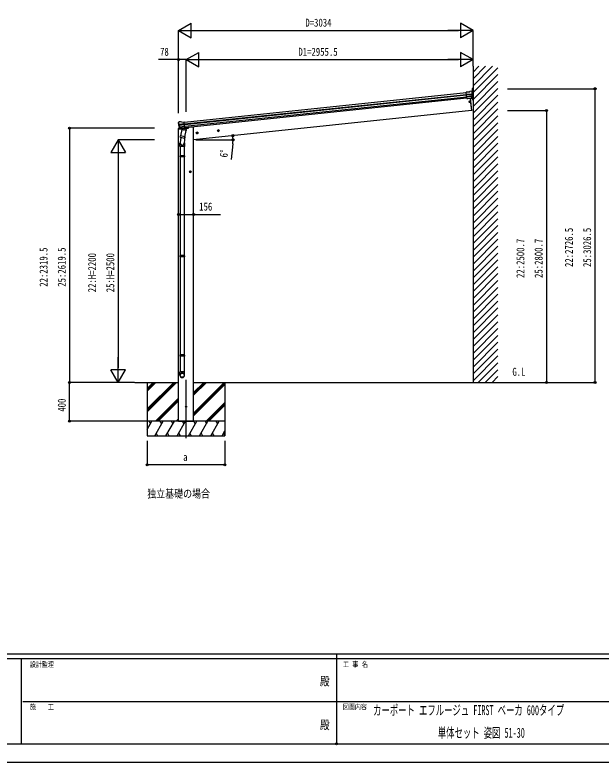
# Model space of a CAD drawing. Units: millimetres, scale not verified. Extents: x -10512 to 10512, y -7425 to 7425.
# Drawn here: x -3325 to 2712, y -7425 to 274 of the extents above; entities that cross this region are included whole.
import ezdxf
from ezdxf.enums import TextEntityAlignment as Align

# ---------------------------------------------------------------- set-up
doc = ezdxf.new("R2010")
doc.units = ezdxf.units.MM
doc.header["$LTSCALE"] = 40
doc.header["$PDMODE"] = 32
doc.header["$PDSIZE"] = 20
for name, color, linetype in [('0-2_USER1', 3, 'Continuous'), ('0-3_YKK_11E', 7, 'Continuous'), ('0-4_YKK_12', 2, 'Continuous'), ('0-5_YKK_13', 4, 'Continuous'), ('0-6_YKK_A1', 4, 'Continuous'), ('0-7_YKK_D', 6, 'Continuous'), ('0-8_YKK_ZWAK', 7, 'Continuous')]:
    doc.layers.add(name, color=color, linetype=linetype)
doc.styles.add('ＭＳ ゴシック', font='')
doc.styles.get('ＭＳ ゴシック').set_extended_font_data('MS Gothic')

msp = doc.modelspace()

# ---------------------------------------------------------------- linework, layer by layer
at = {"layer": '0-3_YKK_11E'}
msp.add_lwpolyline([(1362.73, -584.7), (1376.09, -711.82), (-1484.71, -1012.5)], dxfattribs=at)
at = {"layer": '0-4_YKK_12'}
msp.add_line((-1562.45, -4086.59), (-1562.45, -3486.3), dxfattribs=at)
at = {"layer": '0-5_YKK_13'}
for p, q in [((1350.16, -520.61), (1323.61, -523.17)), ((1329.83, -587.77), (1323.61, -523.17)), ((1325.59, -543.71), (1385.38, -537.96)), ((1383.73, -511.35), (1363.05, -513.34)), ((1363.05, -513.34), (1363.05, -513.34)), ((1376.55, -512.04), (1376.55, -512.04)), ((1380.21, -513.16), (1384.5, -516.69)), ((1383.73, -486.69), (1383.73, -511.35)), ((1384.5, -516.69), (1385.35, -517.4)), ((1386.71, -521.11), (1386.41, -519.26)), ((1385.81, -543.83), (1326.16, -549.57)), ((1384.83, -560.57), (1327.74, -566.07)), ((1383.4, -565.22), (1328.17, -570.54)), ((1373.23, -583.37), (1329.81, -587.55)), ((1329.83, -587.77), (1339.79, -586.82)), ((1339.79, -586.82), (1340.06, -586.88)), ((1340.06, -586.88), (1365.41, -584.44)), ((1365.64, -612.37), (1355.69, -613.41)), ((1363.23, -579.94), (1362.24, -580.04)), ((1365.41, -584.44), (1365.67, -584.32)), ((1366.42, -610.27), (1365.43, -610.38)), ((1366.63, -612.26), (1365.64, -612.37)), ((1365.67, -584.32), (1373.37, -583.58)), ((1374.69, -581.73), (1384.3, -563.51)), ((1375.74, -582.16), (1386.02, -563.99)), ((1382.26, -580.81), (1376.18, -581.4)), ((1382.26, -580.81), (1389.7, -601.24)), ((1355.72, -619.23), (1355.61, -617.98)), ((1367.1, -626.29), (1357.15, -627.33)), ((1357.57, -619.67), (1358.81, -619.56)), ((1368.09, -626.18), (1367.1, -626.29)), ((1368.3, -628.17), (1367.31, -628.28)), ((-1642.74, -839.07), (-1642.82, -837.2)), ((-1641.45, -834.3), (-1642.15, -835.16)), ((-1637.95, -829.98), (-1641.45, -834.3)), ((-1637.95, -829.98), (-1637.95, -829.98)), ((-1634.6, -828.16), (-1634.59, -828.16)), ((-1607.02, -831.29), (-1580.5, -828.51)), ((-1573.72, -893.06), (-1580.5, -828.51)), ((-1642.45, -897.66), (-1643.35, -904.49)), ((-1643.35, -904.49), (-1609.62, -900.95)), ((-1622.94, -893.3), (-1639.79, -895.07)), ((-1578.34, -849.04), (-1638.08, -855.31)), ((-1637.33, -861.15), (-1577.73, -854.89)), ((-1619.82, -896.71), (-1633.52, -880.96)), ((-1633.03, -877.37), (-1576, -871.37)), ((-1618.88, -896.07), (-1631.93, -880.14)), ((-1630.7, -881.64), (-1575.53, -875.84)), ((-1606.38, -906), (-1619.74, -971.65)), ((-1609.52, -896.82), (-1617.21, -897.63)), ((-1617.12, -897.39), (-1573.74, -892.83)), ((-1616.37, -897.63), (-1614.8, -897.47)), ((-1614.8, -897.47), (-1577.26, -893.52)), ((-1613.01, -897.93), (-1613.16, -898.66)), ((-1612.54, -899.79), (-1587.79, -909.54)), ((-1609.25, -896.89), (-1609.52, -896.82)), ((-1583.92, -894.22), (-1609.25, -896.89)), ((-1561.5, -915.13), (-1606.38, -906)), ((-1604.21, -903.08), (-1604.87, -906.31)), ((-1583.4, -894.55), (-1586.32, -908.9)), ((-1583.66, -894.1), (-1583.92, -894.22)), ((-1573.72, -893.06), (-1583.66, -894.1)), ((-1577.26, -893.52), (-1575.7, -893.36)), ((-1574.86, -980.78), (-1561.5, -915.13)), ((-1573.88, -891.48), (-1572.96, -891.66)), ((-1572.96, -891.66), (-1561.75, -908.59)), ((-1569.6, -896.74), (-1540.33, -893.66)), ((-1561.75, -908.59), (-1563.02, -914.82)), ((-1535.47, -886.11), (-1535.9, -889.34)), ((-1219.76, -917.28), (-1239.65, -919.37)), ((-1230.49, -910.86), (-1236.56, -915.28)), ((-1236.56, -915.28), (-1235.77, -922.74)), ((-1235.77, -922.74), (-1228.92, -925.79)), ((-1228.66, -928.27), (-1230.75, -908.38)), ((-1223.63, -913.92), (-1230.49, -910.86)), ((-1617.33, -986.94), (-1622.89, -1042.66)), ((-1622.22, -983.9), (-1619.73, -971.65)), ((-1622.01, -985.3), (-1622.01, -985.3)), ((-1620.67, -986.26), (-1579.71, -994.59)), ((-1574.86, -980.78), (-1619.74, -971.65)), ((-1574.43, -978.64), (-1581.08, -1046.39)), ((-1574.87, -980.78), (-1577.41, -993.25)), ((-1438.55, -940.28), (-1458.44, -942.37)), ((-1449.28, -933.86), (-1455.35, -938.27)), ((-1455.35, -938.27), (-1454.57, -945.74)), ((-1454.57, -945.74), (-1447.71, -948.79)), ((-1447.45, -951.27), (-1449.54, -931.38)), ((-1442.42, -936.91), (-1449.28, -933.86)), ((-1625.04, -1079.82), (-1625.04, -1045.47)), ((-1579.04, -1045.17), (-1579.04, -1079.82)), ((-1579.04, -1079.82), (-1625.04, -1079.82)), ((-1623.04, -1079.82), (-1623.04, -1176.57)), ((-1581.04, -1079.82), (-1581.04, -1176.57)), ((-1625.04, -1178.57), (-1624.04, -1176.57)), ((-1579.04, -1178.57), (-1625.04, -1178.57)), ((-1579.04, -1186.57), (-1625.04, -1186.57)), ((-1580.04, -1176.57), (-1624.04, -1176.57)), ((-1580.04, -1188.57), (-1624.04, -1188.57)), ((-1623.04, -1188.57), (-1623.04, -2205.25)), ((-1581.04, -1188.57), (-1581.04, -2205.25)), ((-1579.04, -1178.57), (-1580.04, -1176.57)), ((-1579.04, -1186.57), (-1580.04, -1188.57)), ((-1579.04, -1178.57), (-1579.04, -1186.57)), ((-1508.7, -1342.05), (-1528.7, -1342.05)), ((-1518.7, -1334.54), (-1525.2, -1338.3)), ((-1525.2, -1338.3), (-1525.2, -1345.8)), ((-1525.2, -1345.8), (-1518.7, -1349.56)), ((-1518.7, -1352.05), (-1518.7, -1332.05)), ((-1512.2, -1338.3), (-1518.7, -1334.54)), ((-1625.04, -2207.25), (-1624.04, -2205.25)), ((-1579.04, -2207.25), (-1625.04, -2207.25)), ((-1579.04, -2215.25), (-1625.04, -2215.25)), ((-1580.04, -2205.25), (-1624.04, -2205.25)), ((-1580.04, -2217.25), (-1624.04, -2217.25)), ((-1623.04, -2217.25), (-1623.04, -3228.94)), ((-1581.04, -2217.25), (-1581.04, -3228.94)), ((-1579.04, -2207.25), (-1580.04, -2205.25)), ((-1579.04, -2215.25), (-1580.04, -2217.25)), ((-1579.04, -2207.25), (-1579.04, -2215.25)), ((-1625.04, -3230.94), (-1624.04, -3228.94)), ((-1579.04, -3230.94), (-1625.04, -3230.94)), ((-1580.04, -3228.94), (-1624.04, -3228.94)), ((-1579.04, -3230.94), (-1580.04, -3228.94)), ((-1579.04, -3230.94), (-1579.04, -3238.94)), ((-1579.04, -3238.94), (-1625.04, -3238.94)), ((-1580.04, -3240.94), (-1624.04, -3240.94)), ((-1623.04, -3240.94), (-1623.04, -3404.93)), ((-1581.04, -3240.94), (-1581.04, -3404.93)), ((-1579.04, -3238.94), (-1580.04, -3240.94)), ((-1625.04, -3439.07), (-1625.04, -3404.93)), ((-1579.04, -3404.93), (-1625.04, -3404.93)), ((-1579.04, -3439.07), (-1579.04, -3404.93))]:
    msp.add_line(p, q, dxfattribs=at)
for points in [[(1350.16, -520.61), (1361.82, -513.74), (1361.82, -513.74)], [(1392.03, -602.69), (1392.03, -484.04), (1386.38, -484.04)], [(1362.24, -580.04), (1365.64, -612.37), (1367.1, -626.29), (1376.19, -712.81)], [(1363.23, -579.94), (1377.19, -712.71), (1376.19, -712.81)], [(1355.17, -619.88), (1353.93, -619.99), (1354.03, -621.19), (1355.28, -621.08)], [(1355.61, -617.98), (1356.81, -617.88), (1356.92, -619.12)], [(1357.13, -621.52), (1357.24, -622.76), (1356.04, -622.87), (1355.93, -621.62)], [(1358.81, -619.56), (1358.91, -620.76), (1357.67, -620.87)], [(-1621.11, -826.74), (-1621.11, -826.74), (-1634.59, -828.16)], [(-1607.02, -831.29), (-1619.82, -826.89), (-1619.82, -826.89)], [(-1228.92, -925.79), (-1222.84, -921.38), (-1223.63, -913.92)], [(-1447.71, -948.79), (-1441.64, -944.38), (-1442.42, -936.91)], [(-1625.04, -1178.57), (-1625.04, -1186.57), (-1624.04, -1188.57)], [(-1518.7, -1349.56), (-1512.2, -1345.8), (-1512.2, -1338.3)], [(-1625.04, -2207.25), (-1625.04, -2215.25), (-1624.04, -2217.25)], [(-1625.04, -3230.94), (-1625.04, -3238.94), (-1624.04, -3240.94)]]:
    msp.add_lwpolyline(points, dxfattribs=at)
for centre, radius in [((1356.42, -620.37), 4.74), ((1359.08, -622.6), 0.25), ((-1229.7, -918.33), 8.5), ((-1229.7, -918.33), 7.7), ((-1229.7, -918.33), 6.5), ((-1448.5, -941.32), 8.5), ((-1448.5, -941.32), 7.7), ((-1448.5, -941.32), 6.5), ((-1518.7, -1342.05), 8.5), ((-1518.7, -1342.05), 7.7), ((-1518.7, -1342.05), 6.5), ((-1562.45, -3762.5), 5)]:
    msp.add_circle(centre, radius, dxfattribs=at)
for centre, radius, start, end in [((1363.34, -516.33), 3, 95.52369, 120.47631), ((1377.03, -517.02), 5, 50.54426, 95.45574), ((1386.38, -486.69), 2.65, 90, 180), ((1192.97, -541.07), 192.44, 0.9271, 6.07578), ((1430.67, -536.24), 45.32, 182.17122, 185.14518), ((1185.64, -540.47), 202, 353.63916, 5.5), ((1356.42, -620.37), 7, 96, 276), ((1373.14, -580.69), 2.99, 284.7717, 330.50739), ((1381.65, -562.11), 3, 332.19111, 353.70009), ((1185.64, -540.47), 200.2, 353.70009, 359.03883), ((1385.98, -545.17), 1.35, 94.6605, 97.41927), ((1388.6, -543.63), 2.74, 178.52151, 183.93412), ((1383.41, -562.52), 3, 330.5, 353.63916), ((1392.28, -600.3), 2.75, 200, 257.02926), ((1391.73, -602.69), 0.3, 257.08362, 0.08005), ((1355.12, -619.28), 0.6, 275, 5), ((1355.33, -621.67), 0.6, 5, 95), ((1357.51, -619.07), 0.6, 185, 275), ((1357.72, -621.47), 0.6, 95, 185), ((-1441.84, -817.95), 202, 186, 197.86084), ((-1448.91, -820), 192.44, 185.42422, 190.5729), ((-1634.07, -833.13), 5, 96.04426, 140.95574), ((-1620.79, -829.72), 3, 71.02369, 95.97631), ((-1639.47, -898.05), 3, 96, 172.5), ((-1682.8, -862.66), 45.32, 6.35482, 9.32878), ((-1640.11, -861.52), 2.74, 7.56588, 12.97849), ((-1637.24, -862.5), 1.35, 94.08073, 96.8395), ((-1441.84, -817.95), 200.2, 192.46117, 197.79991), ((-1631.25, -878.99), 3, 197.86084, 221), ((-1629.61, -878.24), 3, 197.79991, 219.30889), ((-1617.56, -894.75), 2.99, 220.99261, 266.7283), ((-1616.42, -897.14), 0.5, 240.73754, 276), ((-1613.5, -897.83), 0.5, 348.5, 96), ((-1612.18, -898.86), 1, 168.5, 248.5), ((-1587.31, -908.63), 1.03, 242.53897, 344.46569), ((-1582.82, -894.71), 0.604, 93.09842, 164.70595), ((-1575.75, -892.86), 0.5, 276, 311.26246), ((-1540.85, -888.69), 5, 276, 352.5), ((-1620.32, -984.32), 1.95, 167.54017, 209.97766), ((-1620.27, -984.3), 2, 209.90962, 258.5), ((-1579.31, -992.63), 2, 258.5, 341.96843), ((-1595.04, -1045.47), 30, 177.45142, 180)]:
    msp.add_arc(centre, radius, start, end, dxfattribs=at)
for centre, major_axis, ratio, start_param, end_param in [((1391.26, -515.65), (-15.38, 3.31), 0.101033, 5.9751426, 5.9753737), ((1384.45, -520.69), (-0.82, 5.92), 0.020485, 0.671432, 1.5691306), ((1383.44, -519.71), (-2.32, 1.92), 0.995767, 3.9859716, 4.712389), ((1372.94, -580.39), (-0.09, 3), 0.642905, 3.2459383, 4.203928), ((1373.07, -580.59), (1.64, -2.52), 0.997631, 5.8041905, 5.8929484), ((1373, -580.48), (3.51, -2.14), 0.650902, 5.2561448, 5.3289554), ((1375.37, -580.15), (1.11, 3.12), 0.040856, 2.1135035, 2.1416249), ((1187.75, -562.44), (-19.18, 199.22), 0.994373, 4.7113789, 4.7277536), ((-1639.82, -837.05), (1.9, 2.34), 0.995767, 1.5707963, 2.2972137), ((-1636.27, -832.67), (-5.48, -2.51), 0.24881, 5.8190815, 5.8226003), ((-1640.61, -838.21), (-0.38, 5.97), 0.020485, 4.7140547, 5.6117533), ((-1439.54, -839.9), (-20.92, 199.05), 0.994373, 1.5554317, 1.5718064), ((-1619.86, -894.67), (-1.71, 2.84), 0.040856, 4.1415604, 4.1696818), ((-1617.43, -894.41), (-0.51, 2.96), 0.642905, 2.0792573, 3.037247), ((-1617.47, -894.52), (-3.02, -2.79), 0.650902, 0.9542299, 1.0270405), ((-1617.52, -894.64), (-1.1, -2.8), 0.997631, 0.3902369, 0.4789948), ((-1602.04, -1045.17), (23, 0), 0.996195, 2.621936, 6.6074797), ((-1602.04, -1045.17), (21, 0), 0.996195, 3.0215498, 6.2247991), ((-1602.04, -3437.33), (-23, 0), 0.996195, 3.1415927, 6.2831853), ((-1602.04, -3439.07), (-23, 0), 0.996195, 3.1415927, 6.2831853), ((-1602.04, -3439.07), (0, -23.43), 0.981806, 4.712389, 7.8539816)]:
    msp.add_ellipse(centre, major_axis=major_axis, ratio=ratio, start_param=start_param, end_param=end_param, dxfattribs=at)
msp.add_ellipse((-1602.04, -3439.07), major_axis=(21, 0), ratio=0.996195, dxfattribs=at)
at = {"layer": '0-6_YKK_A1'}
for p, q in [((1393, -254.69), (1393, -3512.5)), ((1393, -455.58), (1593.89, -254.69)), ((1393, -384.86), (1523.18, -254.69)), ((1393, -314.15), (1452.47, -254.69)), ((1393, -526.29), (1648.98, -270.3)), ((1393.03, -254.69), (1393.03, -3512.5)), ((1393, -597), (1648.98, -341.02)), ((1393, -667.71), (1648.98, -411.73)), ((-1580.29, -830.5), (1323.81, -525.26)), ((1393, -738.42), (1648.98, -482.44)), ((-1578.31, -849.39), (1325.64, -544.17)), ((-1577.88, -853.57), (1326.04, -548.36)), ((-1575.78, -873.43), (1327.95, -568.23)), ((1329.57, -584.99), (-1574.02, -890.17)), ((1393, -809.13), (1648.98, -553.15)), ((1393, -879.84), (1648.98, -623.86)), ((1393, -950.55), (1648.98, -694.57)), ((1393, -1021.26), (1648.98, -765.28)), ((1393, -1091.97), (1648.98, -835.99)), ((-1640.2, -3912.5), (-1640.2, -904.16)), ((-1484.7, -3912.5), (-1484.7, -883.5)), ((1393, -1162.68), (1648.98, -906.7)), ((1393, -1233.39), (1648.98, -977.41)), ((1393, -1304.1), (1648.98, -1048.12)), ((1393, -1374.81), (1648.98, -1118.83)), ((1393, -1445.52), (1648.98, -1189.54)), ((1393, -1516.24), (1648.98, -1260.25)), ((1393, -1586.95), (1648.98, -1330.97)), ((1393, -1657.66), (1648.98, -1401.68)), ((1393, -1728.37), (1648.98, -1472.39)), ((1393, -1799.08), (1648.98, -1543.1)), ((1393, -1869.79), (1648.98, -1613.81)), ((1393, -1940.5), (1648.98, -1684.52)), ((1393, -2011.21), (1648.98, -1755.23)), ((1393, -2081.92), (1648.98, -1825.94)), ((1393, -2152.63), (1648.98, -1896.65)), ((1393, -2223.34), (1648.98, -1967.36)), ((1393, -2294.05), (1648.98, -2038.07)), ((1393, -2364.76), (1648.98, -2108.78)), ((1393, -2435.47), (1648.98, -2179.49)), ((1393, -2506.19), (1648.98, -2250.2)), ((1393, -2576.9), (1648.98, -2320.91)), ((1393, -2647.61), (1648.98, -2391.63)), ((1393, -2718.32), (1648.98, -2462.34)), ((1393, -2789.03), (1648.98, -2533.05)), ((1393, -2859.74), (1648.98, -2603.76)), ((1393, -2930.45), (1648.98, -2674.47)), ((1393, -3001.16), (1648.98, -2745.18)), ((1393, -3071.87), (1648.98, -2815.89)), ((1393, -3142.58), (1648.98, -2886.6)), ((1393, -3213.29), (1648.98, -2957.31)), ((1393, -3284), (1648.98, -3028.02)), ((1393, -3354.71), (1648.98, -3098.73)), ((1393, -3425.42), (1648.98, -3169.44)), ((1393, -3496.13), (1648.98, -3240.15)), ((1447.35, -3512.5), (1648.98, -3310.86)), ((1518.06, -3512.5), (1648.98, -3381.57)), ((1588.77, -3512.5), (1648.98, -3452.29)), ((-2091.34, -3512.5), (-1640.7, -3512.5)), ((-1962.45, -3512.5), (-1962.45, -4062.5)), ((-1962.45, -3785.86), (-1689.09, -3512.5)), ((-1962.45, -3800), (-1674.95, -3512.5)), ((-1962.45, -3814.14), (-1660.81, -3512.5)), ((-1962.45, -3573.73), (-1901.22, -3512.5)), ((-1962.45, -3587.87), (-1887.08, -3512.5)), ((-1962.45, -3602.01), (-1872.94, -3512.5)), ((-1484.7, -3512.5), (2015.53, -3512.5)), ((-1484.7, -3828.61), (-1168.59, -3512.5)), ((-1484.7, -3644.76), (-1352.44, -3512.5)), ((-1484.7, -3616.48), (-1380.72, -3512.5)), ((-1484.7, -3630.62), (-1366.58, -3512.5)), ((-1484.7, -3842.75), (-1162.45, -3520.5)), ((-1484.7, -3856.89), (-1162.45, -3534.64)), ((-1162.45, -3512.5), (-1162.45, -4062.5)), ((-1876.96, -3912.5), (-1640.2, -3675.74)), ((-1862.82, -3912.5), (-1640.2, -3689.88)), ((-1848.67, -3912.5), (-1640.2, -3704.03)), ((-1356.46, -3912.5), (-1162.45, -3718.49)), ((-1342.32, -3912.5), (-1162.45, -3732.63)), ((-1328.17, -3912.5), (-1162.45, -3746.78)), ((-1162.45, -3912.5), (-1962.45, -3912.5)), ((-1962.45, -3996.33), (-1914.05, -3912.5)), ((-1929.05, -3938.48), (-1944.05, -3912.5)), ((-1885.18, -4062.5), (-1798.58, -3912.5)), ((-1813.58, -3938.48), (-1828.58, -3912.5)), ((-1769.71, -4062.5), (-1683.11, -3912.5)), ((-1698.11, -3938.48), (-1713.11, -3912.5)), ((-1664.83, -3912.5), (-1640.2, -3887.87)), ((-1654.24, -4062.5), (-1567.64, -3912.5)), ((-1650.68, -3912.5), (-1640.2, -3902.02)), ((-1640.2, -3912.5), (-1484.7, -3912.5)), ((-1582.64, -3938.48), (-1597.64, -3912.5)), ((-1538.77, -4062.5), (-1452.17, -3912.5)), ((-1467.17, -3938.48), (-1482.17, -3912.5)), ((-1423.3, -4062.5), (-1336.7, -3912.5)), ((-1366.7, -3912.5), (-1351.7, -3938.48)), ((-1307.83, -4062.5), (-1221.23, -3912.5)), ((-1236.23, -3938.48), (-1251.23, -3912.5)), ((-1962.45, -4062.5), (-1162.45, -4062.5)), ((-1870.19, -4036.52), (-1855.19, -4062.5)), ((-1754.71, -4036.52), (-1739.71, -4062.5)), ((-1639.24, -4036.52), (-1624.25, -4062.5)), ((-1523.77, -4036.52), (-1508.78, -4062.5)), ((-1408.3, -4036.52), (-1393.31, -4062.5)), ((-1292.83, -4036.52), (-1277.84, -4062.5)), ((-1192.36, -4062.5), (-1162.45, -4010.69)), ((-1177.36, -4036.52), (-1162.45, -4062.35))]:
    msp.add_line(p, q, dxfattribs=at)
msp.add_lwpolyline([(-1484.7, -883.5), (-1504.7, -883.5), (-1535.56, -886.74)], dxfattribs=at)
at = {"layer": '0-7_YKK_D'}
for p, q in [((-1640.86, 113.96), (-1510.95, 188.96)), ((-1510.95, 38.96), (-1510.95, 188.96)), ((1393.03, 113.96), (1263.13, 188.96)), ((1263.13, 188.96), (1263.13, 38.96)), ((-1640.86, -737.31), (-1640.86, 114.96)), ((-1640.86, 113.96), (-1510.95, 38.96)), ((-1640.86, 113.96), (-1381.05, 113.96)), ((-1490.86, 113.96), (1243.03, 113.96)), ((1393.03, 113.96), (1133.23, 113.96)), ((1393.03, 113.96), (1263.13, 38.96)), ((1393.03, -253.69), (1393.03, 114.96)), ((-1562.45, -186.04), (-1432.55, -111.04)), ((-1432.55, -261.04), (-1432.55, -111.04)), ((1393.03, -186.04), (1263.13, -111.04)), ((1263.13, -111.04), (1263.13, -261.04)), ((-1640.86, -737.31), (-1640.86, -185.04)), ((-1562.45, -723.44), (-1562.45, -185.04)), ((-1562.45, -723.44), (-1562.45, -185.04)), ((-1562.45, -186.04), (-1432.55, -261.04)), ((-1562.45, -186.04), (-1302.64, -186.04)), ((-1412.45, -186.04), (1243.03, -186.04)), ((1393.03, -186.04), (1133.23, -186.04)), ((1393.03, -186.04), (1263.13, -261.04)), ((1393.03, -253.69), (1393.03, -185.04)), ((1748.98, -486.04), (2649.98, -486.04)), ((2648.98, -486.04), (2648.98, -3512.5)), ((1748.98, -711.82), (2149.98, -711.82)), ((2148.98, -711.82), (2148.98, -3512.5)), ((-1887.7, -893.01), (-2763.45, -893.01)), ((-2762.45, -893.01), (-2762.45, -3512.5)), ((-2262.45, -1012.5), (-2337.45, -1142.4)), ((-1887.7, -1012.5), (-2263.45, -1012.5)), ((-2262.45, -1012.5), (-2187.45, -1142.4)), ((-2262.45, -1012.5), (-2262.45, -1272.31)), ((-1461.52, -1012.5), (-1077.93, -1012.5)), ((-1081.15, -1054.94), (-1098.1, -1216.05)), ((-2337.45, -1142.4), (-2187.45, -1142.4)), ((-2262.45, -1162.5), (-2262.45, -3362.5)), ((-1484.7, -1782.46), (-1484.7, -1782.48)), ((-2262.45, -3512.5), (-2262.45, -3252.69)), ((-2262.45, -3512.5), (-2337.45, -3382.6)), ((-2187.45, -3382.6), (-2337.45, -3382.6)), ((-2262.45, -3512.5), (-2187.45, -3382.6)), ((-2092.34, -3512.5), (-2763.45, -3512.5)), ((-2092.34, -3512.5), (-2763.45, -3512.5)), ((-2762.45, -3912.5), (-2762.45, -3512.5)), ((-2092.34, -3512.5), (-2263.45, -3512.5)), ((2016.53, -3512.5), (2149.98, -3512.5)), ((2016.53, -3512.5), (2649.98, -3512.5)), ((-1963.45, -3912.5), (-2763.45, -3912.5)), ((-1962.45, -4113.5), (-1962.45, -4363.5)), ((-1162.45, -4113.5), (-1162.45, -4363.5)), ((-1162.45, -4362.5), (-1962.45, -4362.5))]:
    msp.add_line(p, q, dxfattribs=at)
for points in [[(-1562.45, -186.04), (-1640.86, -186.04), (-1845.36, -186.04)], [(-1640.2, -1781.48), (-1484.7, -1781.48), (-1208.2, -1781.48)]]:
    msp.add_lwpolyline(points, dxfattribs=at)
for centre in [(-1640.86, -186.04), (2648.98, -486.04), (2148.98, -711.82), (-2762.45, -893.01), (-1081.15, -970.08), (-1078.93, -1012.5), (-1640.2, -1781.48), (-1484.7, -1781.48), (-2762.45, -3512.5), (-2762.45, -3512.5), (2148.98, -3512.5), (2648.98, -3512.5), (-2762.45, -3912.5), (-1962.45, -4362.5), (-1162.45, -4362.5)]:
    msp.add_circle(centre, 10.62, dxfattribs=at)
for start, end in [(360, 6), (353.99619, 360)]:
    msp.add_arc((-1484.7, -1012.5), 405.77, start, end, dxfattribs=at)
at = {"layer": '0-8_YKK_ZWAK'}
for p, q in [((9737.55, -6312.5), (-9762.45, -6312.5)), ((-12.45, -6312.5), (-12.45, -7237.5)), ((-3262.45, -6362.5), (-9762.45, -6362.5)), ((-3262.45, -6362.5), (-3262.45, -7237.5)), ((-12.45, -6362.5), (-3262.45, -6362.5)), ((3237.55, -6362.5), (-12.45, -6362.5)), ((-3243.7, -6800), (-12.45, -6800)), ((-12.45, -6800), (3237.55, -6800)), ((-9762.45, -7237.5), (-3262.45, -7237.5)), ((-3262.45, -7237.5), (-12.45, -7237.5)), ((-12.45, -7237.5), (3237.55, -7237.5))]:
    msp.add_line(p, q, dxfattribs=at)
msp.add_lwpolyline([(-10512.5, -7425), (10512.5, -7425), (10512.5, 7425), (-10512.5, 7425)], close=True, dxfattribs=at)
msp.add_point((-12.45, -7237.5), dxfattribs=at)

# ---------------------------------------------------------------- texts
at = {"layer": '0-2_USER1', "style": 'ＭＳ ゴシック'}
for s, height, width, p in [('G.L', 82.48, 0.8, (1798.4, -3468.75)), ('独立基礎の場合', 82.48, 0.8, (-1962.26, -4725.5)), ('カーポート エフルージュ FIRST ベーカ 600タイプ', 102.6, 0.6, (363.75, -6972.08)), ('単体セット 姿図 51-30', 102.6, 0.6, (1030.15, -7205.42))]:
    msp.add_text(s, height=height, dxfattribs=dict(at, width=width)).set_placement(p, align=Align.BOTTOM_LEFT)
at = {"layer": '0-7_YKK_D', "style": 'ＭＳ ゴシック', "width": 0.8}
for s, p in [('D=3034', (-333.91, 128.96)), ('78', (-1830.36, -171.04)), ('D1=2955.5', (-405.71, -171.04)), ('156', (-1427.2, -1766.48)), ('a', (-1592.45, -4347.5))]:
    msp.add_text(s, height=82.48, dxfattribs=at).set_placement(p, align=Align.BOTTOM_LEFT)
for s, rotation, p in [('6°', 83.996, (-1111.45, -1199.57)), ('22:2726.5', 90, (2446.48, -2323.27)), ('25:3026.5', 90, (2633.98, -2323.27)), ('22:2500.7', 90, (1946.48, -2436.16)), ('25:2800.7', 90, (2133.98, -2436.16)), ('22:2319.5', 90, (-2964.95, -2526.76)), ('25:2619.5', 90, (-2777.45, -2526.76)), ('22:H=2200', 90, (-2464.95, -2583.5)), ('25:H=2500', 90, (-2277.45, -2583.5)), ('400', 90, (-2777.45, -3814.5))]:
    msp.add_text(s, height=82.48, rotation=rotation, dxfattribs=at).set_placement(p, align=Align.BOTTOM_LEFT)
at = {"layer": '0-8_YKK_ZWAK', "style": 'ＭＳ ゴシック', "width": 0.8}
for s, height, p in [('設計監理', 54.99, (-3170.78, -6462.5)), ('工 事 名', 54.99, (53.17, -6462.5)), ('殿', 91.64, (-184.17, -6664.58)), ('施\u3000\u3000工', 54.99, (-3170.78, -6900)), ('図面内容', 54.99, (53.17, -6900)), ('殿', 91.64, (-184.17, -7114.58))]:
    msp.add_text(s, height=height, dxfattribs=at).set_placement(p, align=Align.BOTTOM_LEFT)

doc.saveas('drawing.dxf')
